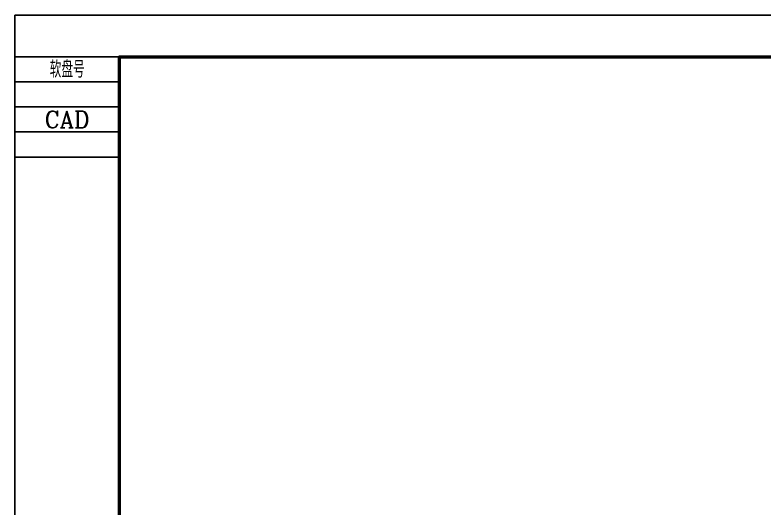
# Model space of a CAD drawing. Header units: millimetres. Extents: x -1204 to 13934, y -5982 to 4710.
# Drawn here: x -1204 to 2029, y 2582 to 4710 of the extents above; entities that cross this region are included whole.
import ezdxf
from ezdxf.enums import TextEntityAlignment as Align

# ---------------------------------------------------------------- set-up
doc = ezdxf.new("R2010")
doc.units = ezdxf.units.MM
doc.header["$LTSCALE"] = 18
doc.layers.add('AM_0', color=7, linetype='Continuous', lineweight=50)
for name, color, linetype in [('RAHM2', 1, 'Continuous'), ('RAHM3', 2, 'Continuous'), ('TILE1', 5, 'Continuous')]:
    doc.layers.add(name, color=color, linetype=linetype)
doc.styles.add('HZ', font='geniso', dxfattribs={"width": 0.7, "bigfont": 'hztxt'})
doc.styles.add('ROMANC', font='romanc', dxfattribs={"height": 4})

# ---------------------------------------------------------------- blocks, each defined once
blk = doc.blocks.new('A1')
blk.add_lwpolyline([(35, 13), (35, 587), (841, 587), (841, 13)], close=True)
at = {"layer": 'RAHM2'}
for p, q in [((35, 581), (10, 581)), ((35, 569), (10, 569))]:
    blk.add_line(p, q, dxfattribs=at)
at = {"layer": 'RAHM3'}
for p, q in [((35, 587), (10, 587)), ((35, 575), (10, 575)), ((35, 563), (10, 563))]:
    blk.add_line(p, q, dxfattribs=at)
at = {"layer": 'TILE1'}
blk.add_line((10, 3), (10, 597), dxfattribs=at)
blk.add_lwpolyline([(10, 597), (851, 597), (851, 3), (10, 3)], dxfattribs=at)
at = {"layer": 'RAHM2', "style": 'HZ', "width": 0.7}
blk.add_text('软盘号', height=4, dxfattribs=at).set_placement((22.5, 582), align=Align.CENTER)
at = {"layer": 'RAHM2', "style": 'ROMANC'}
blk.add_text('CAD', height=4, dxfattribs=at).set_placement((22.5, 570), align=Align.CENTER)

msp = doc.modelspace()

# ---------------------------------------------------------------- block references
at = {"layer": 'AM_0', "lineweight": 0, "xscale": 18, "yscale": 18, "zscale": 18}
msp.add_blockref('A1', (-1384.4, -6035.6), dxfattribs=at)

doc.saveas('drawing.dxf')
